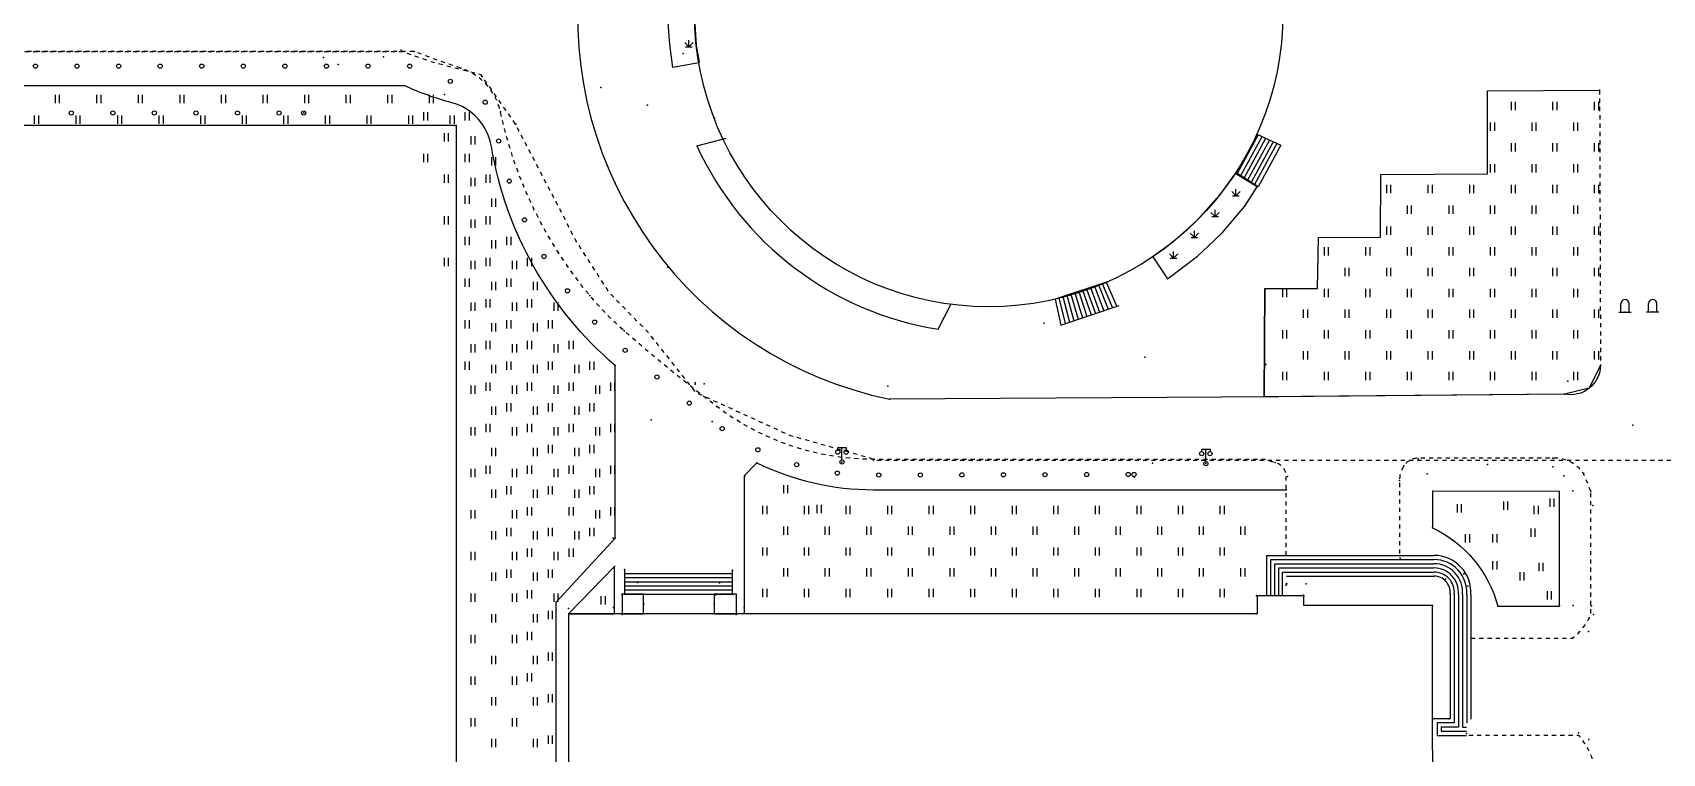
# Model space of a CAD drawing. Extents: x -992 to 2561, y -723 to 1492.
# Drawn here: x 1697.3 to 1893.4, y 931.9 to 1018.6 of the extents above; entities that cross this region are included whole.
import ezdxf

# ---------------------------------------------------------------- set-up
doc = ezdxf.new("R2010")
doc.units = 0
doc.header["$LTSCALE"] = 0.5
doc.header["$PDSIZE"] = 0.2
doc.linetypes.add('X6', pattern=[2, 1, -1])
doc.layers.get('0').update_dxf_attribs({"linetype": 'CONTINUOUS'})
for name, color, linetype in [('DLDW', 11, 'CONTINUOUS'), ('DLSS', 4, 'CONTINUOUS'), ('JMD', 6, 'CONTINUOUS'), ('ZBTZ', 3, 'CONTINUOUS'), ('ZDH', 1, 'CONTINUOUS')]:
    doc.layers.add(name, color=color, linetype=linetype)
doc.linetypes.add('1161', pattern='A,0,[149,AAA.SHX,S=0.15,R=0,X=0,Y=0],-1.6', length=1.6)

# ---------------------------------------------------------------- blocks, each defined once
blk = doc.blocks.new('gc106')
for p, q in [((-1.5, 0), (1.5, 0)), ((-1, 0), (-1, 2)), ((1, 0), (1, 2))]:
    blk.add_line(p, q)
blk.add_arc((0, 2), 1, 0, 180)
blk = doc.blocks.new('gc121')
for p, q in [((-0.5, -1), (-0.5, 1)), ((0.5, -1), (0.5, 1))]:
    blk.add_line(p, q)
blk = doc.blocks.new('gc124')
for p, q in [((-1, 1), (0, 0)), ((-0.8, 0), (0.8, 0)), ((0, 0), (0, 1.6)), ((0, 0), (1, 1))]:
    blk.add_line(p, q)
blk = doc.blocks.new('gc097')
for p, q in [((-1, 2.9), (-1, 3.5)), ((-1, 3.5), (1, 3.5)), ((0, 0.5), (0, 3.5)), ((1, 3.5), (1, 2.9))]:
    blk.add_line(p, q)
for centre in [(-1, 2.4), (0, 0), (1, 2.4)]:
    blk.add_circle(centre, 0.5)
blk = doc.blocks.new('gc170')
at = {"linetype": 'Continuous'}
blk.add_circle((0, 0), 0.5, dxfattribs=at)

msp = doc.modelspace()

# ---------------------------------------------------------------- linework, layer by layer
at = {"linetype": 'Continuous'}
msp.add_line((1845.58, 987.81, -0.52), (1845.49, 974.8, -0.31), dxfattribs=at)
at = {"linetype": 'Continuous', "elevation": -0.35, "flags": 128}
msp.add_lwpolyline([(1885.96, 978.59, -0.471031), (1881.63, 975.11), (1847.11, 974.81), (1800.49, 974.51)], format="xyb", dxfattribs=at)
at = {"color": 6, "linetype": 'Continuous'}
msp.add_circle((1812.37, 1021.02, -0.42), 35.4, dxfattribs=at)
at = {"linetype": 'Continuous'}
msp.add_arc((1809.91, 1020.54, -0.42), 46.99, 88.9403, 258.4354, dxfattribs=at)
at = {"color": 6, "linetype": 'Continuous'}
msp.add_arc((1812.37, 1021.02, -0.42), 38.59, 204.5663, 260.9054, dxfattribs=at)
at = {"layer": 'DLDW', "linetype": 'Continuous', "elevation": -8.92, "flags": 128}
msp.add_lwpolyline([(1630.22, 828.33), (1746.5, 828.33), (1748.36, 831.28), (1748.36, 1007.42), (1627.89, 1007.42), (1627.89, 831.75), (1630.22, 828.33)], dxfattribs=at)
at = {"layer": 'DLSS', "linetype": 'X6', "flags": 128}
for points, elevation in [([(2042.44, 967.04), (2015.87, 967.14), (1799.04, 967.14), (1788.53, 970.11), (1777.17, 975.28), (1771.49, 982.45), (1766.78, 987.25), (1762.69, 993.6), (1760.67, 997.58), (1755.37, 1007.72), (1751.31, 1013.53), (1745.58, 1015), (1741.79, 1016.3), (1512.99, 1016.3)], -0.39), ([(1885.85, 1011.67), (1885.96, 978.59)], -0.21)]:
    msp.add_lwpolyline(points, dxfattribs=dict(at, elevation=elevation))
for points, elevation in [([(1848.15, 955.71), (1848.15, 963.61), (1848.15, 965.21, 0.34996), (1846.82, 966.88, -0.037285), (1845.54, 967.27), (1798.51, 967.27, -0.163974), (1779.65, 973.63, -0.017542), (1768.51, 982.73, -0.039373), (1764.37, 986.99, -0.12096), (1753.63, 1009.08, 0.268945), (1748.86, 1014.34, -0.01882), (1743.25, 1016.36), (1628.48, 1016.36)], -8.92), ([(1884.81, 963.43), (1883.91, 965.57, 0.26016), (1880.22, 967.41), (1864.04, 967.41, 0.241658), (1862.34, 966.53, 0.168284), (1861.8, 964.74), (1861.8, 955.71)], -0.15), ([(1870.37, 945.77), (1882.62, 945.77, 0.125954), (1884.81, 948.61), (1884.81, 963.43)], -0.14), ([(1885, 930.51), (1885.2, 930.47, 0.125661), (1883.33, 934.06), (1869.84, 934.06)], 2.32)]:
    msp.add_lwpolyline(points, format="xyb", dxfattribs=dict(at, elevation=elevation))
at = {"layer": 'JMD', "linetype": 'Continuous'}
for p, q in [((1844.77, 1006.3, -0.21), (1842.24, 1001.68, -0.21)), ((1845.22, 1006.09, -0.21), (1842.66, 1001.4, -0.21)), ((1845.68, 1005.89, -0.21), (1843.08, 1001.13, -0.21)), ((1844.6, 1006.38, -0.21), (1847.5, 1005.06, -0.21)), ((1846.13, 1005.68, -0.21), (1843.5, 1000.86, -0.21)), ((1846.59, 1005.47, -0.21), (1843.92, 1000.59, -0.21)), ((1847.04, 1005.27, -0.21), (1844.34, 1000.32, -0.21)), ((1847.5, 1005.06, -0.21), (1844.76, 1000.04, -0.21)), ((1844.76, 1000.04, -0.21), (1842.08, 1001.78, -0.21)), ((1826.76, 988.68, -0.21), (1820.34, 986.53, -0.21)), ((1825.56, 988.28, -0.21), (1826.75, 985.33, -0.21)), ((1826.03, 988.43, -0.21), (1827.26, 985.5, -0.21)), ((1820.34, 986.53, -0.21), (1821.06, 983.42, -0.21)), ((1820.82, 986.69, -0.21), (1821.58, 983.6, -0.21)), ((1821.29, 986.85, -0.21), (1822.1, 983.77, -0.21)), ((1821.77, 987.01, -0.21), (1822.61, 983.94, -0.21)), ((1822.24, 987.16, -0.21), (1823.13, 984.12, -0.21)), ((1822.71, 987.32, -0.21), (1823.65, 984.29, -0.21)), ((1823.19, 987.48, -0.21), (1824.16, 984.46, -0.21)), ((1823.66, 987.64, -0.21), (1824.68, 984.64, -0.21)), ((1824.14, 987.8, -0.21), (1825.2, 984.81, -0.21)), ((1824.61, 987.96, -0.21), (1825.71, 984.98, -0.21)), ((1825.09, 988.12, -0.21), (1826.23, 985.15, -0.21)), ((1821.06, 983.42, -0.21), (1828.06, 985.77, -0.21)), ((1845.84, 955.71, 2.32), (1865.93, 955.71, 2.32)), ((1845.84, 950.86, 2.32), (1845.84, 955.71, 2.32)), ((1845.84, 955.71, 2.32), (1865.93, 955.71, 2.32)), ((1846.31, 950.86, 2.32), (1846.31, 955.21, 2.32)), ((1846.31, 955.21, 2.32), (1865.93, 955.21, 2.32)), ((1846.31, 950.86, 2.32), (1846.31, 955.21, 2.32)), ((1846.31, 955.21, 2.32), (1865.93, 955.21, 2.32)), ((1768.56, 954.01, -8.92), (1768.56, 951.05, -8.92)), ((1768.56, 953.55, -8.92), (1781.55, 953.55, -8.92)), ((1768.56, 953.05, -8.92), (1781.55, 953.05, -8.92)), ((1781.55, 951.05, -8.92), (1781.55, 954.01, -8.92)), ((1846.78, 954.71, 2.32), (1865.93, 954.71, 2.32)), ((1846.78, 952.79, 2.32), (1846.78, 954.71, 2.32)), ((1846.78, 954.71, 2.32), (1865.93, 954.71, 2.32)), ((1847.25, 954.21, 2.32), (1865.93, 954.21, 2.32)), ((1847.25, 952.54, 2.32), (1847.25, 954.21, 2.32)), ((1847.25, 954.21, 2.32), (1865.93, 954.21, 2.32)), ((1847.72, 953.71, 2.32), (1865.93, 953.71, 2.32)), ((1847.72, 952.29, 2.32), (1847.72, 953.71, 2.32)), ((1847.72, 953.71, 2.32), (1865.93, 953.71, 2.32)), ((1768.56, 952.55, -8.92), (1781.55, 952.55, -8.92)), ((1768.56, 952.05, -8.92), (1781.55, 952.05, -8.92)), ((1768.56, 951.55, -8.92), (1781.55, 951.55, -8.92)), ((1768.56, 951.05, -8.92), (1781.55, 951.05, -8.92)), ((1846.78, 950.86, 2.32), (1846.78, 952.79, 2.32)), ((1847.25, 950.86, 2.32), (1847.25, 952.54, 2.32)), ((1847.72, 950.86, 2.32), (1847.72, 952.29, 2.32)), ((1868.37, 951.05, 2.32), (1868.37, 935.56, 2.32)), ((1868.37, 951.05, 2.32), (1868.37, 935.56, 2.32)), ((1868.87, 951.03, 2.32), (1868.87, 935.06, 2.32)), ((1868.87, 951.03, 2.32), (1868.87, 935.06, 2.32)), ((1869.37, 951.01, 2.32), (1869.37, 935.06, 2.32)), ((1869.37, 951.01, 2.32), (1869.37, 935.06, 2.32)), ((1869.87, 951, 2.32), (1869.87, 935.55, 2.32)), ((1869.87, 951, 2.32), (1869.87, 935.55, 2.32)), ((1870.37, 950.98, 2.32), (1870.37, 936, 2.32)), ((1870.37, 950.98, 2.32), (1870.37, 936, 2.32)), ((1868.37, 935.56, 2.32), (1866.3, 935.56, 2.32)), ((1866.3, 935.56, 2.32), (1866.3, 934.06, 2.32)), ((1868.37, 935.56, 2.32), (1866.3, 935.56, 2.32)), ((1866.3, 935.56, 2.32), (1866.3, 934.06, 2.32)), ((1866.3, 934.06, 2.32), (1869.84, 934.06, 2.32)), ((1866.3, 934.06, 2.32), (1869.84, 934.06, 2.32)), ((1868.87, 935.06, 2.32), (1866.8, 935.06, 2.32)), ((1866.8, 935.06, 2.32), (1866.8, 934.56, 2.32)), ((1868.87, 935.06, 2.32), (1866.8, 935.06, 2.32)), ((1866.8, 935.06, 2.32), (1866.8, 934.56, 2.32)), ((1866.8, 934.56, 2.32), (1869.84, 934.56, 2.32)), ((1866.8, 934.56, 2.32), (1869.84, 934.56, 2.32)), ((1869.37, 935.06, 2.32), (1869.84, 935.06, 2.32)), ((1869.37, 935.06, 2.32), (1869.84, 935.06, 2.32))]:
    msp.add_line(p, q, dxfattribs=at)
at = {"layer": 'JMD', "color": 6, "linetype": 'Continuous'}
msp.add_line((1826.51, 988.59, -0.21), (1827.78, 985.67, -0.21), dxfattribs=at)
at = {"layer": 'JMD', "color": 7, "linetype": 'Continuous'}
for p, q in [((1848.19, 953.21, 2.32), (1865.93, 953.21, 2.32)), ((1848.19, 953.21, 2.32), (1865.93, 953.21, 2.32)), ((1867.87, 951.08, 2.32), (1867.87, 936.06, 2.32)), ((1867.87, 951.08, 2.32), (1867.87, 936.06, 2.32)), ((1867.87, 936.06, 2.32), (1865.8, 936.06, 2.32)), ((1867.87, 936.06, 2.32), (1865.8, 936.06, 2.32))]:
    msp.add_line(p, q, dxfattribs=at)
at = {"layer": 'JMD', "linetype": 'Continuous', "flags": 128}
for points, elevation in [([(1777.27, 1004.98), (1780.8, 1005.92)], -0.21), ([(1806.27, 982.92), (1807.8, 985.92)], -0.21), ([(1850.26, 949.7), (1850.26, 950.86), (1848.12, 950.86), (1847.62, 950.86), (1847.12, 950.86), (1846.62, 950.86), (1846.04, 950.86), (1845.54, 950.86), (1844.64, 950.86), (1844.64, 948.68)], -1.37), ([(1865.77, 948.68), (1865.77, 949.7), (1850.26, 949.7)], -1.37), ([(1761.82, 948.68), (1761.82, 916.4), (1780.95, 916.4), (1780.95, 929.31), (1810.76, 929.31), (1810.76, 925.1), (1820.96, 925.1), (1820.96, 929.31), (1846.17, 929.31), (1846.17, 915.93), (1865.8, 915.93), (1865.77, 948.68)], -1.37), ([(1761.82, 948.68), (1761.82, 916.4), (1780.95, 916.4), (1780.95, 929.31), (1810.76, 929.31), (1810.76, 925.1), (1820.96, 925.1), (1820.96, 929.31), (1846.17, 929.31), (1846.17, 915.93), (1865.8, 915.93), (1865.77, 948.68)], -1.37), ([(1782.96, 948.68), (1782.02, 948.68), (1767.34, 948.68), (1761.82, 948.68)], -8.92), ([(1844.53, 948.68), (1782.96, 948.68)], -0.04)]:
    msp.add_lwpolyline(points, dxfattribs=dict(at, elevation=elevation))
at = {"layer": 'JMD', "linetype": 'Continuous', "elevation": -8.92, "flags": 128}
for points in [[(1770.85, 948.68), (1770.85, 951.05), (1768.27, 951.05), (1768.27, 948.68)], [(1782.02, 948.68), (1782.02, 951.05), (1779.32, 951.05), (1779.32, 948.68)]]:
    msp.add_lwpolyline(points, close=True, dxfattribs=at)
at = {"layer": 'JMD', "linetype": 'Continuous'}
for radius, start in [(4.45, 356.3907), (4.45, 356.3907), (3.95, 356.1688), (3.95, 356.1688), (3.45, 355.9003), (3.45, 355.9003), (2.95, 355.5661), (2.95, 355.5661), (2.45, 355.134), (2.45, 355.134)]:
    msp.add_arc((1865.93, 951.26, 2.32), radius, start, 90, dxfattribs=at)
at = {"layer": 'JMD', "color": 7, "linetype": 'Continuous'}
msp.add_arc((1865.93, 951.26, 2.32), 1.95, 354.5447, 90, dxfattribs=at)
msp.add_arc((1865.93, 951.26, 2.32), 1.95, 354.5447, 90, dxfattribs=at)
at = {"layer": 'ZBTZ', "linetype": '1161', "flags": 128}
for points, elevation in [([(1777.49, 1014.96), (1774.35, 1014.42), (1774.05, 1016.86), (1773.94, 1018.15), (1773.8, 1019.89), (1773.84, 1021.96), (1773.87, 1023.73), (1774.27, 1026.92), (1774.36, 1027.61), (1777.53, 1027.05), (1777.2, 1025), (1776.95, 1020.97), (1777.17, 1017.08), (1777.53, 1015.11)], -0.18), ([(1832.1, 991.62), (1832.58, 990.91), (1833.87, 988.98), (1837.47, 991.73), (1839.43, 993.57), (1840.48, 994.58), (1843.16, 997.74), (1844.67, 1000.04), (1842.03, 1001.68), (1840.53, 999.63), (1840.17, 999.11), (1837.39, 995.99), (1834.46, 993.34), (1832.18, 991.72)], -0.21)]:
    msp.add_lwpolyline(points, close=True, dxfattribs=dict(at, elevation=elevation))
at = {"layer": 'ZBTZ', "linetype": 'Continuous', "flags": 128}
for points, elevation in [([(1742.15, 1012.2), (1627.89, 1012.2), (1627.89, 1007.74), (1627.89, 1007.74)], -8.92), ([(1885.96, 978.59), (1884.61, 975.83), (1881.63, 975.11), (1845.49, 974.8), (1845.58, 987.81), (1851.93, 987.84), (1852.04, 993.96), (1859.5, 994), (1859.52, 1001.56), (1872.36, 1001.62), (1872.36, 1011.59), (1885.85, 1011.67)], -0.31), ([(1784.49, 966.83), (1782.96, 965.28), (1782.96, 948.68)], -8.92)]:
    msp.add_lwpolyline(points, dxfattribs=dict(at, elevation=elevation))
at = {"layer": 'ZBTZ', "linetype": 'Continuous', "elevation": -8.92, "flags": 128}
for points in [[(1760.33, 921.03), (1760.33, 921.03), (1760.33, 950.08), (1767.42, 957.79), (1767.42, 978.57, -0.176694), (1752.54, 1004.92, 0.294517), (1747.77, 1010.18, -0.042534), (1742.15, 1012.2)], [(1784.49, 966.83), (1784.49, 966.83, 0.113231), (1798.51, 963.61), (1848.15, 963.61)]]:
    msp.add_lwpolyline(points, format="xyb", dxfattribs=at)
msp.add_lwpolyline([(1881.04, 963.41), (1865.77, 963.42), (1865.77, 959.03, -0.216033), (1873.62, 949.62), (1881.04, 949.62)], format="xyb", close=True, dxfattribs=at)
at = {"layer": 'ZBTZ', "linetype": 'Continuous', "elevation": -1.37, "flags": 128}
msp.add_lwpolyline([(1767.34, 954.39), (1761.82, 948.68), (1767.34, 948.68), (1767.34, 954.39)], close=True, dxfattribs=at)
at = {"layer": 'ZDH', "linetype": 'Continuous'}
for p in [(1732.34, 1015.61, -0.13), (1732.34, 1015.61, -0.13), (1739.56, 1015.71, -0.11), (1739.56, 1015.71, -0.11), (1741.67, 1016.51, -0.43), (1743.25, 1016.36, -1.37), (1743.25, 1016.36, -1.37), (1775.6, 1016.09, -0.17), (1734.11, 1014.76, -0.14), (1734.11, 1014.76, -0.14), (1748.86, 1014.34, -1.54), (1748.86, 1014.34, -1.54), (1751.42, 1013.34, -0.46), (1765.71, 1011.99, -0.4), (1885.85, 1011.67, -0.61), (1746.91, 1011.18, -1.46), (1746.91, 1011.18, -1.46), (1771.33, 1009.89, -0.22), (1729.96, 1008.95, -0.05), (1729.96, 1008.95, -0.05), (1753.63, 1009.08, -1.37), (1753.63, 1009.08, -1.37), (1779.39, 1008.36, -0.16), (1748.14, 1007.42, -1.23), (1748.14, 1007.42, -1.23), (1755.46, 1007.6, -0.44), (1767.41, 1000.5, -0.34), (1773.72, 990.41, -0.36), (1764.37, 986.99, -1.26), (1764.37, 986.99, -1.26), (1888.9, 984.99, -1), (1892.24, 985.02, -1), (1768.51, 982.73, -0.1), (1768.51, 982.73, -0.1), (1819.04, 983.65, 0.76), (1767.42, 978.57, -1.26), (1767.42, 978.57, -1.26), (1831.14, 979.55, 0.14), (1845.71, 978.69, 0), (1885.96, 978.59, -0.35), (1777.04, 976.46, -1.14), (1777.04, 976.46, -1.14), (1777.04, 976.46, -1.14), (1777.04, 976.46, -1.14), (1882.02, 976.66, -0.22), (1777.04, 976.32, 1.08), (1777.04, 976.32, 1.08), (1777.04, 976.32, 1.08), (1777.04, 976.32, 1.08), (1777.04, 976.32, 1.08), (1777.04, 976.32, 1.08), (1777.04, 976.32, 1.08), (1777.04, 976.32, 1.08), (1778.12, 976.34, -0.21), (1800.24, 976.09, -1.08), (1800.49, 974.51, 0.69), (1847.11, 974.81, 0.72), (1881.63, 975.11, -0.19), (1779.65, 973.63, -0.07), (1779.65, 973.63, -0.07), (1771.74, 972.01, -0.01), (1771.74, 972.01, -0.01), (1779.11, 971.84, -0.09), (1779.11, 971.84, -0.09), (1889.85, 971.38, 1.08), (1889.85, 971.38, 1.08), (1889.85, 971.38, 1.08), (1889.85, 971.38, 1.08), (1784.49, 966.83, -1.2), (1784.49, 966.83, -1.2), (1794.71, 966.94, 0.33), (1794.71, 966.94, 0.33), (1794.71, 966.94, 0.33), (1794.71, 966.94, 0.33), (1798.51, 967.16, -0.05), (1798.51, 967.16, -0.05), (1832.05, 966.82, 0.67), (1838.49, 966.75, 0.18), (1838.49, 966.75, 0.18), (1838.49, 966.75, 0.18), (1838.49, 966.75, 0.18), (1845.54, 967.27, 0.08), (1845.54, 967.27, 0.08), (1845.54, 967.27, 0.08), (1845.54, 967.27, 0.08), (1846.82, 966.88, 0.06), (1846.82, 966.88, 0.06), (1846.82, 966.88, 0.06), (1846.82, 966.88, 0.06), (1864.04, 967.32, 0), (1864.04, 967.32, 0), (1864.04, 967.32, 0), (1864.04, 967.32, 0), (1872.35, 966.65, 0.14), (1872.35, 966.65, 0.14), (1872.35, 966.65, 0.14), (1872.35, 966.65, 0.14), (1880.22, 967.41, -0.02), (1880.22, 967.41, -0.02), (1880.22, 967.41, -0.02), (1880.22, 967.41, -0.02), (1783.04, 965.28, -1.22), (1783.04, 965.28, -1.22), (1829.85, 965.12, 0.06), (1829.85, 965.12, 0.06), (1829.85, 965.12, 0.06), (1829.85, 965.12, 0.06), (1848.31, 965.21, 0.04), (1848.31, 965.21, 0.04), (1848.31, 965.21, 0.04), (1848.31, 965.21, 0.04), (1861.8, 964.74, -0.02), (1861.8, 964.74, -0.02), (1861.8, 964.74, -0.02), (1861.8, 964.74, -0.02), (1862.31, 966.49, 0.01), (1862.31, 966.49, 0.01), (1862.31, 966.49, 0.01), (1862.31, 966.49, 0.01), (1865.11, 965.53, 0), (1865.11, 965.53, 0), (1865.11, 965.53, 0), (1865.11, 965.53, 0), (1880.23, 966.38, 0.12), (1880.23, 966.38, 0.12), (1880.23, 966.38, 0.12), (1880.23, 966.38, 0.12), (1881.53, 965.3, -0.06), (1881.53, 965.3, -0.06), (1881.53, 965.3, -0.06), (1881.53, 965.3, -0.06), (1883.91, 965.57, -0.19), (1883.91, 965.57, -0.19), (1883.91, 965.57, -0.19), (1883.91, 965.57, -0.19), (1848.15, 963.61, 0.19), (1848.15, 963.61, 0.19), (1848.15, 963.61, 0.19), (1848.15, 963.61, 0.19), (1865.81, 963.42, 0.12), (1865.81, 963.42, 0.12), (1865.81, 963.42, 0.12), (1865.81, 963.42, 0.12), (1881, 963.41, 0.07), (1881, 963.41, 0.07), (1881, 963.41, 0.07), (1881, 963.41, 0.07), (1882.64, 963.48, 0.02), (1882.64, 963.48, 0.02), (1882.64, 963.48, 0.02), (1882.64, 963.48, 0.02), (1884.81, 963.43, -0.15), (1884.81, 963.43, -0.15), (1884.81, 963.43, -0.15), (1884.81, 963.43, -0.15), (1885.03, 961.71, -0.2), (1885.03, 961.71, -0.2), (1885.03, 961.71, -0.2), (1885.03, 961.71, -0.2), (1865.77, 959.03, -0.17), (1865.77, 959.03, -0.17), (1865.77, 959.03, -0.17), (1865.77, 959.03, -0.17), (1865.77, 959.03, -0.17), (1865.77, 959.03, -0.17), (1865.77, 959.03, -0.17), (1865.77, 959.03, -0.17), (1767.19, 957.79, -0.05), (1767.19, 957.79, -0.05), (1767.19, 957.79, -0.05), (1767.19, 957.79, -0.05), (1767.19, 957.79, -0.05), (1767.19, 957.79, -0.05), (1767.19, 957.79, -0.05), (1767.42, 957.79, -1.26), (1861.88, 955.39, -0.13), (1861.88, 955.39, -0.13), (1861.88, 955.39, -0.13), (1861.88, 955.39, -0.13), (1861.88, 955.39, -0.13), (1861.88, 955.39, -0.13), (1861.88, 955.39, -0.13), (1861.88, 955.39, -0.13), (1767.34, 954.39, -1.37), (1767.34, 954.39, -1.37), (1767.34, 954.39, -1.37), (1767.34, 954.39, -1.37), (1767.34, 954.39, -1.37), (1767.34, 954.39, -1.37), (1767.34, 954.39, -1.37), (1767.34, 954.39, -1.37), (1768.56, 954.01, -0.08), (1768.56, 954.01, -0.08), (1768.56, 954.01, -0.08), (1768.56, 954.01, -0.08), (1768.56, 954.01, -0.08), (1768.56, 954.01, -0.08), (1768.56, 954.01, -0.08), (1768.56, 954.01, -0.08), (1781.55, 953.9, 0.04), (1781.55, 953.9, 0.04), (1865.93, 953.21, 0.67), (1865.93, 953.21, 0.67), (1865.93, 953.21, 0.67), (1865.93, 953.21, 0.67), (1865.93, 953.21, 0.67), (1865.93, 953.21, 0.67), (1865.93, 953.21, 0.67), (1865.93, 953.21, 0.67), (1867.31, 952.87, 0.68), (1867.31, 952.87, 0.68), (1867.31, 952.87, 0.68), (1867.31, 952.87, 0.68), (1867.31, 952.87, 0.68), (1867.31, 952.87, 0.68), (1867.31, 952.87, 0.68), (1867.31, 952.87, 0.68), (1869.5, 953.48, -0.11), (1869.5, 953.48, -0.11), (1869.5, 953.48, -0.11), (1869.5, 953.48, -0.11), (1869.5, 953.48, -0.11), (1869.5, 953.48, -0.11), (1869.5, 953.48, -0.11), (1869.5, 953.48, -0.11), (1768.23, 951.02, -0.12), (1768.23, 951.02, -0.12), (1768.23, 951.02, -0.12), (1768.23, 951.02, -0.12), (1768.23, 951.02, -0.12), (1768.23, 951.02, -0.12), (1768.23, 951.02, -0.12), (1768.27, 951.05, -8.92), (1768.52, 951.05, -0.08), (1768.52, 951.05, -0.08), (1768.52, 951.05, -0.08), (1768.52, 951.05, -0.08), (1768.52, 951.05, -0.08), (1768.52, 951.05, -0.08), (1768.52, 951.05, -0.08), (1768.52, 951.05, -0.08), (1770.13, 952.47, -0.43), (1770.13, 952.47, -0.43), (1770.85, 951.04, -0.47), (1770.85, 951.04, -0.47), (1770.85, 951.04, -0.47), (1770.85, 951.04, -0.47), (1770.85, 951.04, -0.47), (1770.85, 951.04, -0.47), (1770.85, 951.04, -0.47), (1770.85, 951.04, -0.47), (1779.48, 950.97, 0.8), (1779.48, 950.97, 0.8), (1779.48, 950.97, 0.8), (1779.48, 950.97, 0.8), (1779.48, 950.97, 0.8), (1779.48, 950.97, 0.8), (1779.48, 950.97, 0.8), (1779.48, 950.97, 0.8), (1780, 952.41, 0.75), (1780, 952.41, 0.75), (1780.05, 951, 0.65), (1780.05, 951, 0.65), (1780.05, 951, 0.65), (1780.05, 951, 0.65), (1780.05, 951, 0.65), (1780.05, 951, 0.65), (1780.05, 951, 0.65), (1780.05, 951, 0.65), (1781.6, 951, 0.05), (1781.6, 951, 0.05), (1848.12, 952.13, 2.3), (1848.12, 952.13, 2.3), (1848.12, 952.13, 2.3), (1848.12, 952.13, 2.3), (1848.19, 952.32, -0.12), (1848.19, 952.32, -0.12), (1848.19, 952.32, -0.12), (1848.19, 952.32, -0.12), (1848.19, 952.32, -0.12), (1848.19, 952.32, -0.12), (1848.19, 952.32, -0.12), (1848.19, 952.32, -0.12), (1848.24, 952.27, 2.32), (1848.24, 952.27, 2.32), (1848.24, 952.27, 2.32), (1848.24, 952.27, 2.32), (1850.22, 950.94, 2.34), (1850.22, 950.94, 2.34), (1850.22, 950.94, 2.34), (1850.22, 950.94, 2.34), (1850.54, 952.29, 1.91), (1850.54, 952.29, 1.91), (1850.54, 952.29, 1.91), (1850.54, 952.29, 1.91), (1867.87, 951.08, 0.66), (1867.87, 951.08, 0.66), (1867.87, 951.08, 0.66), (1867.87, 951.08, 0.66), (1867.87, 951.08, 0.66), (1867.87, 951.08, 0.66), (1867.87, 951.08, 0.66), (1867.87, 951.08, 0.66), (1869.99, 952.02, -0.12), (1869.99, 952.02, -0.12), (1869.99, 952.02, -0.12), (1869.99, 952.02, -0.12), (1869.99, 952.02, -0.12), (1869.99, 952.02, -0.12), (1869.99, 952.02, -0.12), (1869.99, 952.02, -0.12), (1760.33, 950.08, -0.13), (1760.33, 950.08, -0.13), (1760.33, 950.08, -0.13), (1760.33, 950.08, -0.13), (1760.33, 950.08, -0.13), (1760.33, 950.08, -0.13), (1760.33, 950.08, -0.13), (1760.33, 950.08, -0.13), (1761.82, 949.33, 0), (1761.82, 949.33, 0), (1767.21, 949.46, -0.13), (1767.21, 949.46, -0.13), (1767.21, 949.46, -0.13), (1767.21, 949.46, -0.13), (1767.21, 949.46, -0.13), (1767.21, 949.46, -0.13), (1767.21, 949.46, -0.13), (1770.86, 949.86, 0.83), (1770.86, 949.86, 0.83), (1770.86, 949.86, 0.83), (1770.86, 949.86, 0.83), (1770.86, 949.86, 0.83), (1770.86, 949.86, 0.83), (1770.86, 949.86, 0.83), (1770.86, 949.86, 0.83), (1779.32, 949.79, -0.31), (1779.32, 949.79, -0.31), (1782.96, 949.41, -0.06), (1782.96, 949.41, -0.06), (1844.59, 950.88, 2.32), (1844.59, 950.88, 2.32), (1844.59, 950.88, 2.32), (1844.59, 950.88, 2.32), (1844.64, 950.82, 2.3), (1844.64, 950.82, 2.3), (1844.64, 950.82, 2.3), (1844.64, 950.82, 2.3), (1850.29, 950.86, 2.32), (1850.29, 950.86, 2.32), (1850.29, 950.86, 2.32), (1865.77, 949.7, 1.39), (1865.77, 949.7, 1.39), (1873.62, 949.62, -0.22), (1873.62, 949.62, -0.22), (1873.62, 949.62, -0.22), (1873.62, 949.62, -0.22), (1873.62, 949.62, -0.22), (1873.62, 949.62, -0.22), (1873.62, 949.62, -0.22), (1873.62, 949.62, -0.22), (1881.04, 949.69, -0.06), (1881.04, 949.69, -0.06), (1881.04, 949.69, -0.06), (1881.04, 949.69, -0.06), (1882.66, 949.67, -0.09), (1882.66, 949.67, -0.09), (1882.66, 949.67, -0.09), (1882.66, 949.67, -0.09), (1884.87, 949.65, -0.16), (1884.87, 949.65, -0.16), (1884.87, 949.65, -0.16), (1884.87, 949.65, -0.16), (1767.21, 948.68, -0.13), (1768.27, 948.6, 0.98), (1768.27, 948.6, 0.98), (1768.27, 948.6, 0.98), (1768.27, 948.6, 0.98), (1768.27, 948.6, 0.98), (1768.27, 948.6, 0.98), (1768.27, 948.6, 0.98), (1768.27, 948.6, 0.98), (1781.98, 948.59, 0.05), (1781.98, 948.59, 0.05), (1782.02, 948.63, -0.06), (1782.02, 948.63, -0.06), (1782.02, 948.63, -0.06), (1782.02, 948.63, -0.06), (1782.02, 948.63, -0.06), (1782.02, 948.63, -0.06), (1782.02, 948.63, -0.06), (1782.02, 948.63, -0.06), (1844.53, 948.68, -0.04), (1844.53, 948.68, -0.04), (1844.53, 948.68, -0.04), (1844.53, 948.68, -0.04), (1844.53, 948.68, -0.04), (1844.53, 948.68, -0.04), (1844.53, 948.68, -0.04), (1844.53, 948.68, -0.04), (1885.12, 948.61, -0.28), (1885.12, 948.61, -0.28), (1885.12, 948.61, -0.28), (1885.12, 948.61, -0.28), (1882.62, 945.77, -0.14), (1882.62, 945.77, -0.14), (1882.62, 945.77, -0.14), (1882.62, 945.77, -0.14), (1884.52, 946.55, -0.22), (1884.52, 946.55, -0.22), (1884.52, 946.55, -0.22), (1884.52, 946.55, -0.22), (1865.8, 936.06, 0.57), (1865.8, 936.06, 0.57), (1867.74, 936.06, 1.2), (1867.74, 936.06, 1.2), (1865.76, 933.56, 0.67), (1865.76, 933.56, 0.67), (1869.84, 934.3, 0.12), (1869.84, 934.3, 0.12), (1869.84, 934.3, 0.12), (1869.84, 934.3, 0.12), (1883.33, 934.38, -0.21), (1883.33, 934.38, -0.21), (1883.33, 934.38, -0.21), (1883.33, 934.38, -0.21), (1884.55, 933.57, -0.28), (1884.55, 933.57, -0.28), (1884.55, 933.57, -0.28), (1884.55, 933.57, -0.28)]:
    msp.add_point(p, dxfattribs=at)

# ---------------------------------------------------------------- block references
at = {"layer": 'DLDW', "linetype": 'Continuous', "xscale": 0.5, "yscale": 0.5}
for name, p in [('gc106', (1888.9, 984.99, -1)), ('gc106', (1892.24, 985.02, -1)), ('gc097', (1794.71, 966.94, 0.33)), ('gc097', (1794.71, 966.94, 0.33)), ('gc097', (1838.49, 966.75, 0.18)), ('gc097', (1838.49, 966.75, 0.18))]:
    msp.add_blockref(name, p, dxfattribs=at)
at = {"layer": 'ZBTZ', "linetype": 'Continuous', "xscale": 0.5, "yscale": 0.5}
for name, p in [('gc124', (1776.3, 1016.92, -0.21)), ('gc121', (1700.34, 1010.64, -8.92)), ('gc121', (1705.34, 1010.64, -8.92)), ('gc121', (1710.34, 1010.64, -8.92)), ('gc121', (1715.34, 1010.64, -8.92)), ('gc121', (1720.34, 1010.64, -8.92)), ('gc121', (1725.34, 1010.64, -8.92)), ('gc121', (1730.34, 1010.64, -8.92)), ('gc121', (1735.34, 1010.64, -8.92)), ('gc121', (1740.34, 1010.64, -8.92)), ('gc121', (1745.34, 1010.64, -8.92)), ('gc121', (1875.49, 1009.8, -0.21)), ('gc121', (1880.49, 1009.8, -0.21)), ('gc121', (1885.49, 1009.8, -0.21)), ('gc121', (1697.84, 1008.14, -8.92)), ('gc170', (1702, 1008.95, -8.92)), ('gc121', (1702.84, 1008.14, -8.92)), ('gc170', (1707, 1008.95, -8.92)), ('gc121', (1707.84, 1008.14, -8.92)), ('gc170', (1712, 1008.95, -8.92)), ('gc121', (1712.84, 1008.14, -8.92)), ('gc170', (1717, 1008.95, -8.92)), ('gc121', (1717.84, 1008.14, -8.92)), ('gc170', (1722, 1008.95, -8.92)), ('gc121', (1722.84, 1008.14, -8.92)), ('gc170', (1727, 1008.95, -8.92)), ('gc121', (1727.84, 1008.14, -8.92)), ('gc170', (1729.96, 1008.95, -8.92)), ('gc121', (1732.84, 1008.14, -8.92)), ('gc121', (1737.84, 1008.14, -8.92)), ('gc121', (1742.84, 1008.14, -8.92)), ('gc121', (1744.65, 1008.53, -8.92)), ('gc121', (1747.84, 1008.14, -8.92)), ('gc121', (1749.65, 1008.53, -8.92)), ('gc121', (1872.99, 1007.3, -0.21)), ('gc121', (1877.99, 1007.3, -0.21)), ('gc121', (1882.99, 1007.3, -0.21)), ('gc121', (1747.15, 1006.03, -8.92)), ('gc121', (1750.34, 1005.64, -8.92)), ('gc121', (1744.65, 1003.53, -8.92)), ('gc121', (1749.65, 1003.53, -8.92)), ('gc121', (1875.49, 1004.8, -0.21)), ('gc121', (1880.49, 1004.8, -0.21)), ('gc121', (1885.49, 1004.8, -0.21)), ('gc121', (1752.84, 1003.14, -8.92)), ('gc121', (1872.99, 1002.3, -0.21)), ('gc121', (1877.99, 1002.3, -0.21)), ('gc121', (1882.99, 1002.3, -0.21)), ('gc121', (1747.15, 1001.03, -8.92)), ('gc121', (1750.34, 1000.64, -8.92)), ('gc121', (1752.15, 1001.03, -8.92)), ('gc121', (1860.49, 999.8, -0.21)), ('gc121', (1865.49, 999.8, -0.21)), ('gc121', (1870.49, 999.8, -0.21)), ('gc121', (1875.49, 999.8, -0.21)), ('gc121', (1880.49, 999.8, -0.21)), ('gc121', (1885.49, 999.8, -0.21)), ('gc121', (1749.65, 998.53, -8.92)), ('gc121', (1752.84, 998.14, -8.92)), ('gc124', (1842.1, 998.98, -0.21)), ('gc121', (1747.15, 996.03, -8.92)), ('gc121', (1750.34, 995.64, -8.92)), ('gc121', (1752.15, 996.03, -8.92)), ('gc124', (1839.6, 996.48, -0.21)), ('gc121', (1862.99, 997.3, -0.21)), ('gc121', (1867.99, 997.3, -0.21)), ('gc121', (1872.99, 997.3, -0.21)), ('gc121', (1877.99, 997.3, -0.21)), ('gc121', (1882.99, 997.3, -0.21)), ('gc121', (1749.65, 993.53, -8.92)), ('gc121', (1754.65, 993.53, -8.92)), ('gc124', (1837.1, 993.98, -0.21)), ('gc121', (1860.49, 994.8, -0.21)), ('gc121', (1865.49, 994.8, -0.21)), ('gc121', (1870.49, 994.8, -0.21)), ('gc121', (1875.49, 994.8, -0.21)), ('gc121', (1880.49, 994.8, -0.21)), ('gc121', (1885.49, 994.8, -0.21)), ('gc121', (1752.84, 993.14, -8.92)), ('gc124', (1834.6, 991.48, -0.21)), ('gc121', (1852.99, 992.3, -0.21)), ('gc121', (1857.99, 992.3, -0.21)), ('gc121', (1862.99, 992.3, -0.21)), ('gc121', (1867.99, 992.3, -0.21)), ('gc121', (1872.99, 992.3, -0.21)), ('gc121', (1877.99, 992.3, -0.21)), ('gc121', (1882.99, 992.3, -0.21)), ('gc121', (1747.15, 991.03, -8.92)), ('gc121', (1750.34, 990.64, -8.92)), ('gc121', (1752.15, 991.03, -8.92)), ('gc121', (1755.34, 990.64, -8.92)), ('gc121', (1757.15, 991.03, -8.92)), ('gc121', (1855.49, 989.8, -0.21)), ('gc121', (1860.49, 989.8, -0.21)), ('gc121', (1865.49, 989.8, -0.21)), ('gc121', (1870.49, 989.8, -0.21)), ('gc121', (1875.49, 989.8, -0.21)), ('gc121', (1880.49, 989.8, -0.21)), ('gc121', (1885.49, 989.8, -0.21)), ('gc121', (1749.65, 988.53, -8.92)), ('gc121', (1752.84, 988.14, -8.92)), ('gc121', (1754.65, 988.53, -8.92)), ('gc121', (1757.84, 988.14, -8.92)), ('gc121', (1752.15, 986.03, -8.92)), ('gc121', (1757.15, 986.03, -8.92)), ('gc121', (1847.99, 987.3, -0.21)), ('gc121', (1852.99, 987.3, -0.21)), ('gc121', (1857.99, 987.3, -0.21)), ('gc121', (1862.99, 987.3, -0.21)), ('gc121', (1867.99, 987.3, -0.21)), ('gc121', (1872.99, 987.3, -0.21)), ('gc121', (1877.99, 987.3, -0.21)), ('gc121', (1882.99, 987.3, -0.21)), ('gc121', (1750.34, 985.64, -8.92)), ('gc121', (1755.34, 985.64, -8.92)), ('gc121', (1760.34, 985.64, -8.92)), ('gc121', (1850.49, 984.8, -0.21)), ('gc121', (1855.49, 984.8, -0.21)), ('gc121', (1860.49, 984.8, -0.21)), ('gc121', (1865.49, 984.8, -0.21)), ('gc121', (1870.49, 984.8, -0.21)), ('gc121', (1875.49, 984.8, -0.21)), ('gc121', (1880.49, 984.8, -0.21)), ('gc121', (1885.49, 984.8, -0.21)), ('gc121', (1749.65, 983.53, -8.92)), ('gc121', (1752.84, 983.14, -8.92)), ('gc121', (1754.65, 983.53, -8.92)), ('gc121', (1757.84, 983.14, -8.92)), ('gc121', (1759.65, 983.53, -8.92)), ('gc121', (1847.99, 982.3, -0.21)), ('gc121', (1852.99, 982.3, -0.21)), ('gc121', (1857.99, 982.3, -0.21)), ('gc121', (1862.99, 982.3, -0.21)), ('gc121', (1867.99, 982.3, -0.21)), ('gc121', (1872.99, 982.3, -0.21)), ('gc121', (1877.99, 982.3, -0.21)), ('gc121', (1882.99, 982.3, -0.21)), ('gc121', (1750.34, 980.64, -8.92)), ('gc121', (1752.15, 981.03, -8.92)), ('gc121', (1755.34, 980.64, -8.92)), ('gc121', (1757.15, 981.03, -8.92)), ('gc121', (1760.34, 980.64, -8.92)), ('gc121', (1762.15, 981.03, -8.92)), ('gc121', (1850.49, 979.8, -0.21)), ('gc121', (1855.49, 979.8, -0.21)), ('gc121', (1860.49, 979.8, -0.21)), ('gc121', (1865.49, 979.8, -0.21)), ('gc121', (1870.49, 979.8, -0.21)), ('gc121', (1875.49, 979.8, -0.21)), ('gc121', (1880.49, 979.8, -0.21)), ('gc121', (1885.49, 979.8, -0.21)), ('gc121', (1749.65, 978.53, -8.92)), ('gc121', (1752.84, 978.14, -8.92)), ('gc121', (1754.65, 978.53, -8.92)), ('gc121', (1757.84, 978.14, -8.92)), ('gc121', (1759.65, 978.53, -8.92)), ('gc121', (1762.84, 978.14, -8.92)), ('gc121', (1764.65, 978.53, -8.92)), ('gc121', (1752.15, 976.03, -8.92)), ('gc121', (1757.15, 976.03, -8.92)), ('gc121', (1762.15, 976.03, -8.92)), ('gc121', (1767.15, 976.03, -8.92)), ('gc121', (1847.99, 977.3, -0.21)), ('gc121', (1852.99, 977.3, -0.21)), ('gc121', (1857.99, 977.3, -0.21)), ('gc121', (1862.99, 977.3, -0.21)), ('gc121', (1867.99, 977.3, -0.21)), ('gc121', (1872.99, 977.3, -0.21)), ('gc121', (1877.99, 977.3, -0.21)), ('gc121', (1882.99, 977.3, -0.21)), ('gc121', (1750.34, 975.64, -8.92)), ('gc121', (1755.34, 975.64, -8.92)), ('gc121', (1760.34, 975.64, -8.92)), ('gc121', (1765.34, 975.64, -8.92)), ('gc121', (1752.84, 973.14, -8.92)), ('gc121', (1754.65, 973.53, -8.92)), ('gc121', (1757.84, 973.14, -8.92)), ('gc121', (1759.65, 973.53, -8.92)), ('gc121', (1762.84, 973.14, -8.92)), ('gc121', (1764.65, 973.53, -8.92)), ('gc121', (1750.34, 970.64, -8.92)), ('gc121', (1752.15, 971.03, -8.92)), ('gc121', (1755.34, 970.64, -8.92)), ('gc121', (1757.15, 971.03, -8.92)), ('gc121', (1760.34, 970.64, -8.92)), ('gc121', (1762.15, 971.03, -8.92)), ('gc121', (1765.34, 970.64, -8.92)), ('gc121', (1767.15, 971.03, -8.92)), ('gc121', (1752.84, 968.14, -8.92)), ('gc121', (1757.84, 968.14, -8.92)), ('gc121', (1759.65, 968.53, -8.92)), ('gc121', (1762.84, 968.14, -8.92)), ('gc121', (1764.65, 968.53, -8.92)), ('gc121', (1750.34, 965.64, -8.92)), ('gc121', (1752.15, 966.03, -8.92)), ('gc121', (1755.34, 965.64, -8.92)), ('gc121', (1757.15, 966.03, -8.92)), ('gc121', (1760.34, 965.64, -8.92)), ('gc121', (1762.15, 966.03, -8.92)), ('gc121', (1765.34, 965.64, -8.92)), ('gc121', (1767.15, 966.03, -8.92)), ('gc121', (1752.84, 963.14, -8.92)), ('gc121', (1754.65, 963.53, -8.92)), ('gc121', (1757.84, 963.14, -8.92)), ('gc121', (1759.65, 963.53, -8.92)), ('gc121', (1762.84, 963.14, -8.92)), ('gc121', (1764.65, 963.53, -8.92)), ('gc121', (1787.96, 963.68, -8.92)), ('gc121', (1750.34, 960.64, -8.92)), ('gc121', (1755.34, 960.64, -8.92)), ('gc121', (1757.15, 961.03, -8.92)), ('gc121', (1762.15, 961.03, -8.92)), ('gc121', (1765.34, 960.64, -8.92)), ('gc121', (1767.15, 961.03, -8.92)), ('gc121', (1785.46, 961.18, -8.92)), ('gc121', (1790.46, 961.18, -8.92)), ('gc121', (1791.99, 961.31, -8.92)), ('gc121', (1795.46, 961.18, -8.92)), ('gc121', (1800.46, 961.18, -8.92)), ('gc121', (1805.46, 961.18, -8.92)), ('gc121', (1810.46, 961.18, -8.92)), ('gc121', (1815.46, 961.18, -8.92)), ('gc121', (1820.46, 961.18, -8.92)), ('gc121', (1825.46, 961.18, -8.92)), ('gc121', (1830.46, 961.18, -8.92)), ('gc121', (1835.46, 961.18, -8.92)), ('gc121', (1840.46, 961.18, -8.92)), ('gc121', (1869, 961.39, -8.92)), ('gc121', (1874.57, 961.71, -8.92)), ('gc121', (1878.25, 961.17, -8.92)), ('gc121', (1878.25, 961.17, -8.92)), ('gc121', (1880.15, 962.04, -8.92)), ('gc121', (1754.65, 958.53, -8.92)), ('gc121', (1759.65, 958.53, -8.92)), ('gc121', (1764.65, 958.53, -8.92)), ('gc121', (1787.96, 958.68, -8.92)), ('gc121', (1792.96, 958.68, -8.92)), ('gc121', (1797.96, 958.68, -8.92)), ('gc121', (1802.96, 958.68, -8.92)), ('gc121', (1807.96, 958.68, -8.92)), ('gc121', (1812.96, 958.68, -8.92)), ('gc121', (1817.96, 958.68, -8.92)), ('gc121', (1822.96, 958.68, -8.92)), ('gc121', (1827.96, 958.68, -8.92)), ('gc121', (1832.96, 958.68, -8.92)), ('gc121', (1837.96, 958.68, -8.92)), ('gc121', (1842.96, 958.68, -8.92)), ('gc121', (1877.85, 958.44, -8.92)), ('gc121', (1752.84, 958.14, -8.92)), ('gc121', (1757.84, 958.14, -8.92)), ('gc121', (1762.84, 958.14, -8.92)), ('gc121', (1869.98, 957.78, -8.92)), ('gc121', (1873.26, 957.78, -8.92)), ('gc121', (1750.34, 955.64, -8.92)), ('gc121', (1755.34, 955.64, -8.92)), ('gc121', (1757.15, 956.03, -8.92)), ('gc121', (1760.34, 955.64, -8.92)), ('gc121', (1762.15, 956.03, -8.92)), ('gc121', (1785.46, 956.18, -8.92)), ('gc121', (1790.46, 956.18, -8.92)), ('gc121', (1795.46, 956.18, -8.92)), ('gc121', (1800.46, 956.18, -8.92)), ('gc121', (1805.46, 956.18, -8.92)), ('gc121', (1810.46, 956.18, -8.92)), ('gc121', (1815.46, 956.18, -8.92)), ('gc121', (1820.46, 956.18, -8.92)), ('gc121', (1825.46, 956.18, -8.92)), ('gc121', (1830.46, 956.18, -8.92)), ('gc121', (1835.46, 956.18, -8.92)), ('gc121', (1840.46, 956.18, -8.92)), ('gc121', (1873.26, 954.51, -8.92)), ('gc121', (1878.82, 954.32, -8.92)), ('gc121', (1878.82, 954.32, -8.92)), ('gc121', (1752.84, 953.14, -8.92)), ('gc121', (1754.65, 953.53, -8.92)), ('gc121', (1757.84, 953.14, -8.92)), ('gc121', (1759.65, 953.53, -8.92)), ('gc121', (1787.96, 953.68, -8.92)), ('gc121', (1792.96, 953.68, -8.92)), ('gc121', (1797.96, 953.68, -8.92)), ('gc121', (1802.96, 953.68, -8.92)), ('gc121', (1807.96, 953.68, -8.92)), ('gc121', (1812.96, 953.68, -8.92)), ('gc121', (1817.96, 953.68, -8.92)), ('gc121', (1822.96, 953.68, -8.92)), ('gc121', (1827.96, 953.68, -8.92)), ('gc121', (1832.96, 953.68, -8.92)), ('gc121', (1837.96, 953.68, -8.92)), ('gc121', (1842.96, 953.68, -8.92)), ('gc121', (1876.54, 953.2, -8.92)), ('gc121', (1750.34, 950.64, -8.92)), ('gc121', (1755.34, 950.64, -8.92)), ('gc121', (1757.15, 951.03, -8.92)), ('gc121', (1760.34, 950.64, -8.92)), ('gc121', (1785.46, 951.18, -8.92)), ('gc121', (1790.46, 951.18, -8.92)), ('gc121', (1795.46, 951.18, -8.92)), ('gc121', (1800.46, 951.18, -8.92)), ('gc121', (1805.46, 951.18, -8.92)), ('gc121', (1810.46, 951.18, -8.92)), ('gc121', (1815.46, 951.18, -8.92)), ('gc121', (1820.46, 951.18, -8.92)), ('gc121', (1825.46, 951.18, -8.92)), ('gc121', (1830.46, 951.18, -8.92)), ('gc121', (1835.46, 951.18, -8.92)), ('gc121', (1840.46, 951.18, -8.92)), ('gc121', (1879.82, 950.9, -8.92)), ('gc121', (1759.65, 948.53, -8.92)), ('gc121', (1766.01, 950.3, -8.92)), ('gc121', (1752.84, 948.14, -8.92)), ('gc121', (1757.84, 948.14, -8.92)), ('gc121', (1750.34, 945.64, -8.92)), ('gc121', (1755.34, 945.64, -8.92)), ('gc121', (1757.15, 946.03, -8.92)), ('gc121', (1752.84, 943.14, -8.92)), ('gc121', (1757.84, 943.14, -8.92)), ('gc121', (1759.65, 943.53, -8.92)), ('gc121', (1750.34, 940.64, -8.92)), ('gc121', (1755.34, 940.64, -8.92)), ('gc121', (1757.15, 941.03, -8.92)), ('gc121', (1752.84, 938.14, -8.92)), ('gc121', (1757.84, 938.14, -8.92)), ('gc121', (1759.65, 938.53, -8.92)), ('gc121', (1750.34, 935.64, -8.92)), ('gc121', (1755.34, 935.64, -8.92)), ('gc121', (1752.84, 933.14, -8.92)), ('gc121', (1757.84, 933.14, -8.92)), ('gc121', (1759.65, 933.53, -8.92))]:
    msp.add_blockref(name, p, dxfattribs=at)
at = {"layer": 'ZBTZ', "linetype": 'Continuous'}
for p, xscale, yscale, rotation in [((1697.7, 1014.58, -8.92), 0.5, 0.5, 180), ((1702.7, 1014.58, -8.92), 0.5, 0.5, 180), ((1707.7, 1014.58, -8.92), 0.5, 0.5, 180), ((1712.7, 1014.58, -8.92), 0.5, 0.5, 180), ((1717.7, 1014.58, -8.92), 0.5, 0.5, 180), ((1722.7, 1014.58, -8.92), 0.5, 0.5, 180), ((1727.7, 1014.58, -8.92), 0.5, 0.5, 180), ((1732.7, 1014.58, -8.92), 0.5, 0.5, 180), ((1737.7, 1014.58, -8.92), 0.5, 0.5, 180), ((1742.7, 1014.58, -8.92), 0.5, 0.5, 180), ((1747.6, 1012.76, 0.17), 0.4999999999994552, 0.4999999999994552, 163.8462470277431), ((1751.8, 1010.24, 0.17), 0.499999999999578, 0.499999999999578, 127.7750101565862), ((1753.41, 1005.57, 0.17), 0.500000000000412, 0.500000000000412, 101.6912354075995), ((1754.7, 1000.74, 0.17), 0.4999999999995768, 0.4999999999995768, 108.179848748053), ((1756.52, 996.09, 0.17), 0.5000000000005257, 0.5000000000005257, 114.6684620885478), ((1758.86, 991.68, 0.17), 0.5000000000002143, 0.5000000000002143, 121.1570754288642), ((1761.69, 987.55, 0.17), 0.4999999999998167, 0.4999999999998167, 127.6456887692919), ((1764.96, 983.78, 0.17), 0.500000000000272, 0.500000000000272, 134.134302109723), ((1768.63, 980.39, 0.17), 0.5000000000003995, 0.5000000000003995, 139.6426935720716), ((1772.46, 977.18, 0.17), 0.5000000000006152, 0.5000000000006152, 140.5113750091919), ((1776.35, 974.03, 0.17), 0.4999999999992899, 0.4999999999992899, 141.3800564462216), ((1780.3, 970.96, 0.17), 0.5000000000000359, 0.5000000000000359, 144.7708818366393), ((1784.6, 968.42, 0.17), 0.4999999999998412, 0.4999999999998412, 154.1611998051512), ((1789.26, 966.62, 0.17), 0.5000000000007435, 0.5000000000007435, 163.5515177736024), ((1794.15, 965.61, 0.17), 0.5000000000006923, 0.5000000000006923, 172.9418357419664), ((1799.14, 965.38, 0.17), 0.4999999999995349, 0.4999999999995349, 180.1388838203139), ((1804.14, 965.39, 0.17), 0.4999999999995349, 0.4999999999995349, 180.1388838203139), ((1809.14, 965.4, 0.17), 0.4999999999995349, 0.4999999999995349, 180.1388838203139), ((1814.14, 965.41, 0.17), 0.4999999999995349, 0.4999999999995349, 180.1388838203139), ((1819.14, 965.43, 0.17), 0.4999999999995349, 0.4999999999995349, 180.1388838203139), ((1824.14, 965.44, 0.17), 0.4999999999995349, 0.4999999999995349, 180.1388838203139), ((1829.14, 965.45, 0.17), 0.4999999999995349, 0.4999999999995349, 180.1388838203139), ((1829.85, 965.45, -8.92), 0.4999999999995349, 0.4999999999995349, 180.1388838203139)]:
    msp.add_blockref('gc170', p, dxfattribs=dict(at, xscale=xscale, yscale=yscale, rotation=rotation))

doc.saveas('drawing.dxf')
